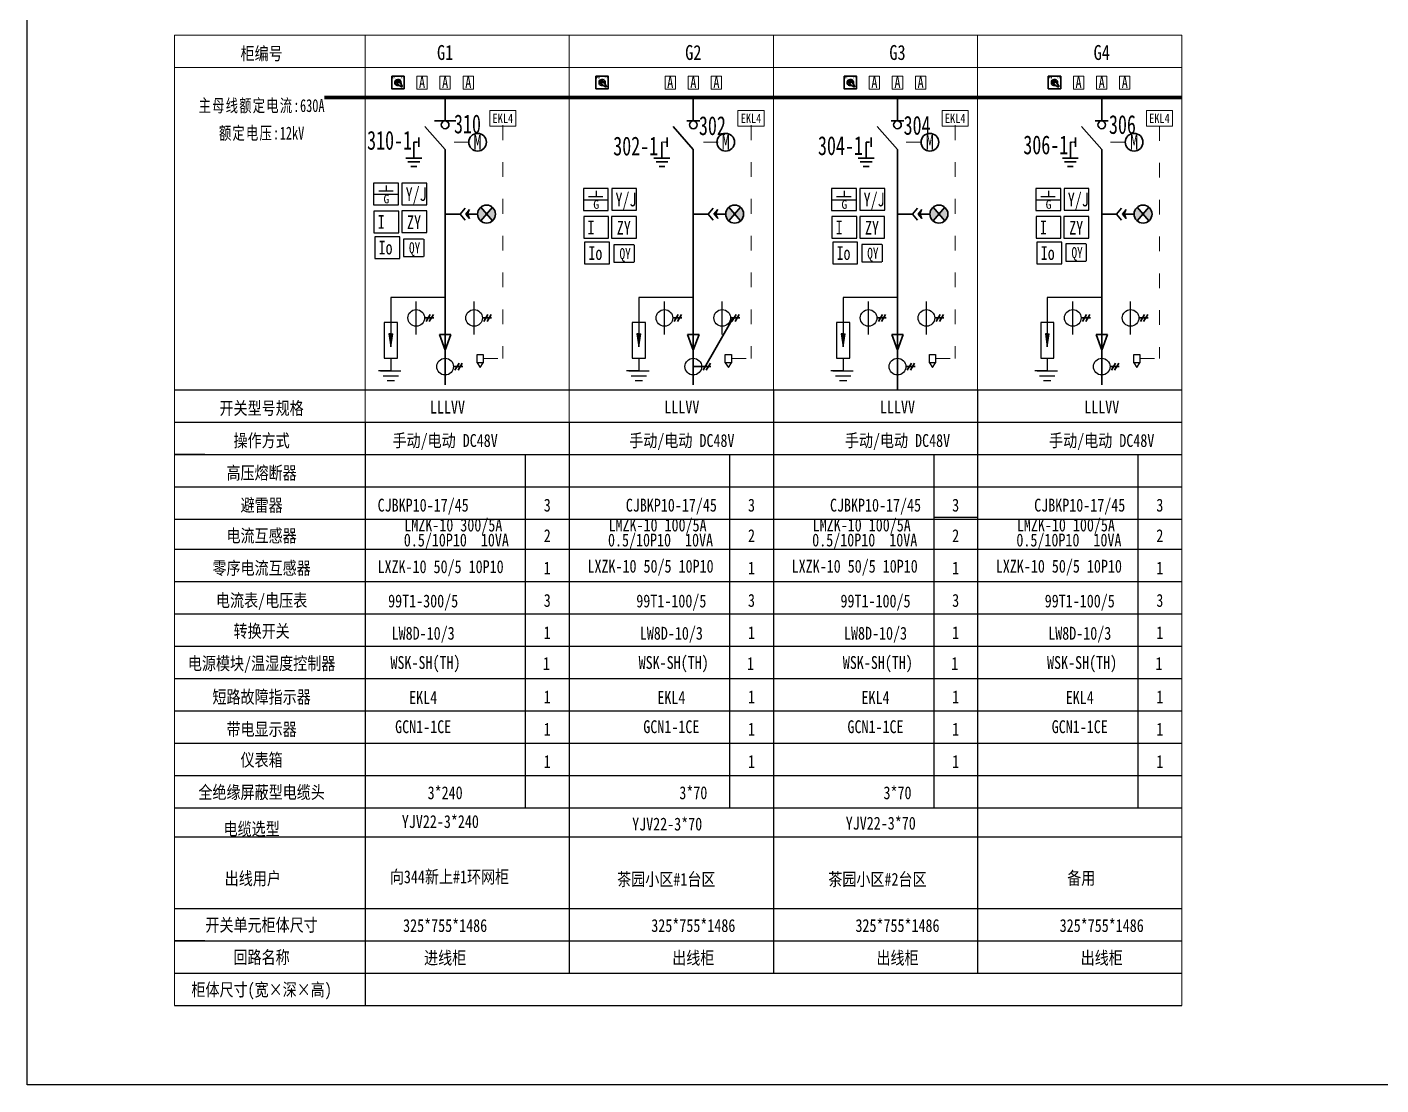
# Model space of a CAD drawing. Extents: x 613 to 1935, y 525 to 1195.
# Drawn here: x 612.6 to 868.9, y 524.7 to 724.9 of the extents above; entities that cross this region are included whole.
import ezdxf
from ezdxf.enums import TextEntityAlignment as Align

# ---------------------------------------------------------------- set-up
doc = ezdxf.new("R2010")
doc.units = 0
doc.header["$LTSCALE"] = 0.774411
doc.linetypes.add('ACAD_ISO03W100', pattern=[30, 12, -18])
doc.linetypes.add('HIDDEN', pattern=[0.375, 0.25, -0.125])
doc.layers.get('0').update_dxf_attribs({"linetype": 'CONTINUOUS'})
doc.layers.add('1', color=7, linetype='CONTINUOUS')
doc.layers.add('TEXT', color=3, linetype='CONTINUOUS')
for name, color, linetype, lineweight in [('粗实线', 7, 'CONTINUOUS', 30), ('细实线', 5, 'CONTINUOUS', 15), ('细室线', 4, 'CONTINUOUS', 9), ('虚线', 3, 'ACAD_ISO03W100', 15)]:
    doc.layers.add(name, color=color, linetype=linetype, lineweight=lineweight)
doc.styles.add('DXFS', font='', dxfattribs={"width": 0.7})
doc.styles.add('HZ', font='')
doc.styles.add('宋体', font='')
doc.styles.get('DXFS').set_extended_font_data('FangSong_GB2312')
doc.styles.get('HZ').set_extended_font_data('SimSun')
doc.styles.get('宋体').set_extended_font_data('SimSun')

# ---------------------------------------------------------------- blocks, each defined once
blk = doc.blocks.new('转换开关')
at = {"layer": '粗实线', "color": 0, "lineweight": 35}
for p, q in [((811715.2, -21652.7), (811740.9, -21669.7)), ((811728.1, -21639.8), (811744.9, -21665.3))]:
    blk.add_line(p, q, dxfattribs=at)
at = {"layer": '粗实线'}
blk.add_lwpolyline([(811687.3, -21611.9), (811756, -21611.9), (811756, -21680.6), (811687.3, -21680.6)], close=True, dxfattribs=at)
at = {"layer": '粗实线', "color": 0, "lineweight": 35}
blk.add_circle((811721.7, -21646.3), 2.53, dxfattribs=at)
for centre, radius, start, end in [((811721.7, -21646.3), 17.3, 334.48905, 295.40185), ((811721.7, -21646.3), 9.12, 21.78783, 248.01793), ((811743, -21667.6), 2.99, 223.98789, 49.96525)]:
    blk.add_arc(centre, radius, start, end, dxfattribs=at)
at = {"layer": '粗实线', "style": '宋体', "width": 0.8}
for s, p in [('就地', (811699, -21624.7)), ('远方', (811744.3, -21624.7))]:
    blk.add_text(s, height=8.26, dxfattribs=at).set_placement(p, align=Align.CENTER)
blk = doc.blocks.new('接地刀')
at = {"layer": '粗实线', "color": 0}
for p, q in [((15520.7, 53827.3), (15520.7, 53739.4)), ((15476.6, 53739.4), (15564.8, 53739.4)), ((15487.9, 53718.6), (15553.5, 53718.6)), ((15504.4, 53693.8), (15537.2, 53693.8))]:
    blk.add_line(p, q, dxfattribs=at)
at = {"layer": '粗实线', "color": 0, "linetype": 'HIDDEN'}
blk.add_line((15520.7, 53827.3), (15549.2, 53827.3), dxfattribs=at)
at = {"layer": '粗实线'}
blk.add_line((15549.2, 53852.9), (15549.2, 53801.7), dxfattribs=at)
blk = doc.blocks.new('带电显示器')
at = {"layer": '粗实线', "lineweight": -3}
blk.add_hatch(color=256, dxfattribs=at).paths.add_polyline_path([(15819.9, 53429.7), (15829.4, 53454.5), (15808.6, 53429.7), (15829.4, 53404.8)])
at = {"layer": '粗实线'}
h = blk.add_hatch(color=256, dxfattribs=at)
h.paths.add_polyline_path([(15955.4, 53467.6, -0.220516), (15972.9, 53429.7, -0.220516), (15955.4, 53391.7), (15923.2, 53429.7)])
h.paths.add_polyline_path([(15891.1, 53391.7, -0.220516), (15873.5, 53429.7, -0.220516), (15891.1, 53467.6), (15923.2, 53429.7)])
for p, q in [((15776.4, 53429.7), (15804.3, 53462.9)), ((15808.6, 53429.7), (15829.4, 53454.5)), ((15955.4, 53391.7), (15891.1, 53467.6)), ((15955.4, 53467.6), (15891.1, 53391.7)), ((15694.2, 53429.7), (15776.4, 53429.7)), ((15776.4, 53429.7), (15804.3, 53396.4)), ((15808.6, 53429.7), (15829.4, 53404.8)), ((15808.6, 53429.7), (15876.2, 53429.7))]:
    blk.add_line(p, q, dxfattribs=at)
at = {"layer": '粗实线', "lineweight": -3}
for p, q in [((15819.9, 53429.7), (15829.4, 53454.5)), ((15808.6, 53429.7), (15816.2, 53429.7)), ((15819.9, 53429.7), (15829.4, 53404.8))]:
    blk.add_line(p, q, dxfattribs=at)
at = {"layer": '粗实线'}
blk.add_circle((15923.2, 53429.7), 49.7, dxfattribs=at)

msp = doc.modelspace()

# ---------------------------------------------------------------- hatches: boundary and pattern name
at = {"layer": 'TEXT'}
for points in [[(681.46, 664.4), (681.09, 666.84), (681.46, 666.84), (681.83, 666.84)], [(728.43, 664.4), (728.06, 666.84), (728.43, 666.84), (728.8, 666.84)], [(767.09, 664.4), (766.72, 666.84), (767.09, 666.84), (767.46, 666.84)], [(805.74, 664.4), (805.37, 666.84), (805.74, 666.84), (806.11, 666.84)]]:
    msp.add_hatch(color=0, dxfattribs=at).paths.add_polyline_path(points)

# ---------------------------------------------------------------- linework, layer by layer
at = {"color": 0}
for p, q in [((682.93, 695.35), (678.22, 695.35)), ((678.22, 695.35), (678.22, 691.24)), ((680.59, 694.92), (680.59, 693.89)), ((682.93, 691.24), (682.93, 695.35)), ((683.57, 695.36), (683.57, 691.25)), ((688.28, 695.36), (683.57, 695.36)), ((688.28, 691.25), (688.28, 695.36)), ((682.93, 693.18), (678.22, 693.18)), ((679.17, 693.89), (681.89, 693.89)), ((722.64, 694.31), (717.93, 694.31)), ((717.93, 694.31), (717.93, 690.2)), ((722.64, 692.14), (717.93, 692.14)), ((718.88, 692.85), (721.61, 692.85)), ((720.31, 693.88), (720.31, 692.85)), ((722.64, 690.2), (722.64, 694.31)), ((723.28, 694.32), (723.28, 690.21)), ((727.99, 694.32), (723.28, 694.32)), ((727.99, 690.21), (727.99, 694.32)), ((769.62, 694.31), (764.91, 694.31)), ((764.91, 694.31), (764.91, 690.2)), ((769.62, 692.14), (764.91, 692.14)), ((765.86, 692.85), (768.58, 692.85)), ((767.28, 693.88), (767.28, 692.85)), ((769.62, 690.2), (769.62, 694.31)), ((770.26, 694.32), (770.26, 690.21)), ((774.97, 694.32), (770.26, 694.32)), ((774.97, 690.21), (774.97, 694.32)), ((808.27, 694.31), (803.56, 694.31)), ((803.56, 694.31), (803.56, 690.2)), ((808.27, 692.14), (803.56, 692.14)), ((804.51, 692.85), (807.23, 692.85)), ((805.94, 693.88), (805.94, 692.85)), ((808.27, 690.2), (808.27, 694.31)), ((808.91, 694.32), (808.91, 690.21)), ((813.62, 694.32), (808.91, 694.32)), ((813.62, 690.21), (813.62, 694.32)), ((678.22, 691.24), (682.93, 691.24)), ((678.27, 690.07), (678.27, 685.97)), ((682.98, 690.07), (678.27, 690.07)), ((682.98, 685.97), (682.98, 690.07)), ((683.55, 690.1), (683.55, 686)), ((688.26, 690.1), (683.55, 690.1)), ((683.57, 691.25), (688.28, 691.25)), ((688.26, 686), (688.26, 690.1)), ((717.93, 690.2), (722.64, 690.2)), ((723.28, 690.21), (727.99, 690.21)), ((764.91, 690.2), (769.62, 690.2)), ((770.26, 690.21), (774.97, 690.21)), ((803.56, 690.2), (808.27, 690.2)), ((808.91, 690.21), (813.62, 690.21)), ((717.99, 689.03), (717.99, 684.93)), ((722.7, 689.03), (717.99, 689.03)), ((722.7, 684.93), (722.7, 689.03)), ((723.27, 689.06), (723.27, 684.96)), ((727.98, 689.06), (723.27, 689.06)), ((727.98, 684.96), (727.98, 689.06)), ((764.96, 689.03), (764.96, 684.93)), ((769.67, 689.03), (764.96, 689.03)), ((769.67, 684.93), (769.67, 689.03)), ((770.24, 689.06), (770.24, 684.96)), ((774.95, 689.06), (770.24, 689.06)), ((774.95, 684.96), (774.95, 689.06)), ((803.62, 689.03), (803.62, 684.93)), ((808.33, 689.03), (803.62, 689.03)), ((808.33, 684.93), (808.33, 689.03)), ((808.89, 689.06), (808.89, 684.96)), ((813.6, 689.06), (808.89, 689.06)), ((813.6, 684.96), (813.6, 689.06)), ((678.27, 685.97), (682.98, 685.97)), ((678.44, 685.22), (678.44, 681.12)), ((683.15, 685.22), (678.44, 685.22)), ((683.15, 681.12), (683.15, 685.22)), ((683.55, 686), (688.26, 686)), ((687.64, 684.78), (683.87, 684.78)), ((687.64, 684.78), (683.87, 684.78)), ((683.87, 684.78), (683.87, 681.49)), ((687.7, 684.78), (687.7, 681.49)), ((687.7, 684.78), (687.7, 681.49)), ((717.99, 684.93), (722.7, 684.93)), ((723.27, 684.96), (727.98, 684.96)), ((764.96, 684.93), (769.67, 684.93)), ((770.24, 684.96), (774.95, 684.96)), ((803.62, 684.93), (808.33, 684.93)), ((808.89, 684.96), (813.6, 684.96)), ((718.15, 684.18), (718.15, 680.08)), ((722.86, 684.18), (718.15, 684.18)), ((722.86, 680.08), (722.86, 684.18)), ((727.49, 683.67), (723.71, 683.67)), ((727.49, 683.67), (723.71, 683.67)), ((723.71, 683.67), (723.71, 680.37)), ((727.54, 683.67), (727.54, 680.37)), ((727.54, 683.67), (727.54, 680.37)), ((765.13, 684.18), (765.13, 680.08)), ((769.84, 684.18), (765.13, 684.18)), ((769.84, 680.08), (769.84, 684.18)), ((774.4, 683.73), (770.62, 683.73)), ((774.4, 683.73), (770.62, 683.73)), ((770.62, 683.73), (770.62, 680.44)), ((774.45, 683.73), (774.45, 680.44)), ((774.45, 683.73), (774.45, 680.44)), ((803.78, 684.18), (803.78, 680.08)), ((808.49, 684.18), (803.78, 684.18)), ((808.49, 680.08), (808.49, 684.18)), ((813.05, 683.87), (809.27, 683.87)), ((813.05, 683.87), (809.27, 683.87)), ((809.27, 683.87), (809.27, 680.57)), ((813.1, 683.87), (813.1, 680.57)), ((813.1, 683.87), (813.1, 680.57)), ((678.44, 681.12), (683.15, 681.12)), ((683.87, 681.49), (687.64, 681.49)), ((683.87, 681.49), (687.64, 681.49)), ((718.15, 680.08), (722.86, 680.08)), ((723.71, 680.37), (727.49, 680.37)), ((723.71, 680.37), (727.49, 680.37)), ((765.13, 680.08), (769.84, 680.08)), ((770.62, 680.44), (774.4, 680.44)), ((770.62, 680.44), (774.4, 680.44)), ((803.78, 680.08), (808.49, 680.08)), ((809.27, 680.57), (813.05, 680.57)), ((809.27, 680.57), (813.05, 680.57)), ((680.01, 658.87), (682.91, 658.87)), ((726.98, 658.87), (729.88, 658.87)), ((765.63, 658.87), (768.54, 658.87)), ((804.29, 658.87), (807.19, 658.87)), ((640.55, 656.22), (676.59, 656.22)), ((640.55, 656.22), (646.25, 656.22)), ((640.55, 656.22), (715.24, 656.22)), ((646.25, 656.22), (676.59, 656.22)), ((676.59, 656.22), (831.2, 656.22)), ((680.77, 658), (682.15, 658)), ((727.74, 658), (729.12, 658)), ((753.9, 656.22), (753.9, 545.85)), ((762.22, 656.22), (831.2, 656.22)), ((766.39, 658), (767.78, 658)), ((792.55, 656.22), (831.2, 656.22)), ((792.55, 656.22), (792.55, 545.85)), ((805.05, 658), (806.43, 658)), ((640.55, 650.11), (676.59, 650.11)), ((640.55, 650.11), (715.24, 650.11)), ((676.59, 650.11), (676.59, 539.73)), ((715.24, 650.11), (831.2, 650.11)), ((715.24, 650.11), (715.24, 545.85)), ((762.22, 650.11), (831.2, 650.11)), ((792.55, 650.11), (831.2, 650.11)), ((646.25, 643.99), (640.55, 643.99)), ((640.55, 643.99), (715.24, 643.99)), ((640.55, 643.99), (676.59, 643.99)), ((646.25, 643.99), (676.59, 643.99)), ((706.92, 643.99), (706.92, 577.1)), ((715.24, 643.99), (792.55, 643.99)), ((745.58, 643.99), (745.58, 577.1)), ((753.9, 643.99), (831.2, 643.99)), ((784.23, 643.99), (784.23, 577.1)), ((784.23, 643.99), (831.2, 643.99)), ((822.88, 643.99), (822.88, 577.1)), ((640.55, 637.87), (676.59, 637.87)), ((640.55, 637.87), (706.92, 637.87)), ((706.92, 637.87), (715.24, 637.87)), ((715.24, 637.87), (753.9, 637.87)), ((745.58, 637.87), (753.9, 637.87)), ((753.9, 637.87), (792.55, 637.87)), ((784.23, 637.87), (792.55, 637.87)), ((784.23, 637.87), (822.88, 637.87)), ((822.88, 637.87), (831.2, 637.87)), ((640.55, 631.75), (676.59, 631.75)), ((640.55, 631.75), (706.92, 631.75)), ((706.92, 631.75), (715.24, 631.75)), ((715.24, 631.75), (753.9, 631.75)), ((745.58, 631.75), (753.9, 631.75)), ((753.9, 631.75), (792.55, 631.75)), ((784.23, 632.16), (792.55, 632.16)), ((784.23, 631.75), (792.55, 631.75)), ((784.23, 631.75), (822.88, 631.75)), ((822.88, 631.75), (831.2, 631.75)), ((640.55, 626.05), (676.59, 626.05)), ((640.55, 626.05), (706.92, 626.05)), ((706.92, 626.05), (715.24, 626.05)), ((715.24, 626.05), (753.9, 626.05)), ((745.58, 626.05), (753.9, 626.05)), ((753.9, 626.05), (792.55, 626.05)), ((784.23, 626.05), (792.55, 626.05)), ((784.23, 626.05), (822.88, 626.05)), ((822.88, 626.05), (831.2, 626.05)), ((640.55, 619.93), (676.59, 619.93)), ((640.55, 619.93), (676.59, 619.93)), ((640.55, 619.93), (706.92, 619.93)), ((640.55, 619.93), (706.92, 619.93)), ((706.92, 619.93), (715.24, 619.93)), ((706.92, 619.93), (715.24, 619.93)), ((715.24, 619.93), (753.9, 619.93)), ((715.24, 619.93), (753.9, 619.93)), ((745.58, 619.93), (753.9, 619.93)), ((745.58, 619.93), (753.9, 619.93)), ((753.9, 619.93), (792.55, 619.93)), ((753.9, 619.93), (792.55, 619.93)), ((784.23, 619.93), (792.55, 619.93)), ((784.23, 619.93), (792.55, 619.93)), ((784.23, 619.93), (822.88, 619.93)), ((784.23, 619.93), (822.88, 619.93)), ((822.88, 619.93), (831.2, 619.93)), ((822.88, 619.93), (831.2, 619.93)), ((640.55, 613.81), (706.92, 613.81)), ((640.55, 613.81), (676.59, 613.81)), ((706.92, 613.81), (715.24, 613.81)), ((715.24, 613.81), (753.9, 613.81)), ((745.58, 613.81), (753.9, 613.81)), ((753.9, 613.81), (792.55, 613.81)), ((784.23, 613.81), (792.55, 613.81)), ((784.23, 613.81), (822.88, 613.81)), ((822.88, 613.81), (831.2, 613.81)), ((640.55, 607.69), (706.92, 607.69)), ((640.55, 607.69), (676.59, 607.69)), ((706.92, 607.69), (715.24, 607.69)), ((715.24, 607.69), (753.9, 607.69)), ((745.58, 607.69), (753.9, 607.69)), ((753.9, 607.69), (792.55, 607.69)), ((784.23, 607.69), (792.55, 607.69)), ((784.23, 607.69), (822.88, 607.69)), ((822.88, 607.69), (831.2, 607.69)), ((640.55, 601.57), (706.92, 601.57)), ((640.55, 601.57), (706.92, 601.57)), ((640.55, 601.57), (676.59, 601.57)), ((640.55, 601.57), (676.59, 601.57)), ((706.92, 601.57), (715.24, 601.57)), ((706.92, 601.57), (831.2, 601.57)), ((706.92, 601.57), (831.2, 601.57)), ((706.92, 601.57), (715.24, 601.57)), ((745.58, 601.57), (753.9, 601.57)), ((745.58, 601.57), (753.9, 601.57)), ((753.9, 601.57), (792.55, 601.57)), ((753.9, 601.57), (792.55, 601.57)), ((784.23, 601.57), (792.55, 601.57)), ((784.23, 601.57), (792.55, 601.57)), ((784.23, 601.57), (822.88, 601.57)), ((784.23, 601.57), (822.88, 601.57)), ((822.88, 601.57), (831.2, 601.57)), ((822.88, 601.57), (831.2, 601.57)), ((640.55, 595.45), (706.92, 595.45)), ((640.55, 595.45), (676.59, 595.45)), ((706.92, 595.45), (831.2, 595.45)), ((706.92, 595.45), (715.24, 595.45)), ((745.58, 595.45), (753.9, 595.45)), ((753.9, 595.45), (792.55, 595.45)), ((753.9, 595.45), (822.88, 595.45)), ((784.23, 595.45), (792.55, 595.45)), ((822.88, 595.45), (831.2, 595.45)), ((640.55, 589.34), (706.92, 589.34)), ((640.55, 589.34), (676.59, 589.34)), ((706.92, 589.34), (715.24, 589.34)), ((706.92, 589.34), (831.2, 589.34)), ((745.58, 589.34), (753.9, 589.34)), ((753.9, 589.34), (792.55, 589.34)), ((784.23, 589.34), (792.55, 589.34)), ((784.23, 589.34), (822.88, 589.34)), ((822.88, 589.34), (831.2, 589.34)), ((640.55, 583.22), (676.59, 583.22)), ((640.55, 583.22), (706.92, 583.22)), ((706.92, 583.22), (715.24, 583.22)), ((706.92, 583.22), (831.2, 583.22)), ((745.58, 583.22), (753.9, 583.22)), ((753.9, 583.22), (792.55, 583.22)), ((784.23, 583.22), (792.55, 583.22)), ((784.23, 583.22), (822.88, 583.22)), ((822.88, 583.22), (831.2, 583.22)), ((640.55, 551.97), (831.2, 551.97)), ((646.25, 551.97), (640.55, 551.97)), ((640.55, 551.97), (831.2, 551.97)), ((640.55, 551.97), (715.24, 551.97)), ((646.25, 551.97), (676.59, 551.97)), ((753.9, 551.97), (831.2, 551.97)), ((753.9, 551.97), (831.2, 551.97)), ((640.55, 545.85), (676.59, 545.85)), ((640.55, 545.85), (831.2, 545.85)), ((640.55, 545.85), (715.24, 545.85)), ((753.9, 545.85), (831.2, 545.85)), ((753.9, 545.85), (792.55, 545.85)), ((640.55, 539.73), (706.92, 539.73)), ((640.55, 539.73), (831.2, 539.73)), ((753.9, 539.73), (831.2, 539.73)), ((792.55, 539.73), (831.2, 539.73))]:
    msp.add_line(p, q, dxfattribs=at)
at = {"color": 0, "linetype": 'HIDDEN', "ltscale": 0.2}
for p, q in [((691.75, 666.71), (691.75, 673.69)), ((738.73, 666.71), (738.73, 673.69)), ((777.38, 666.71), (777.38, 673.69)), ((816.04, 666.71), (816.04, 673.69))]:
    msp.add_line(p, q, dxfattribs=at)
at = {"color": 0, "linetype": 'Continuous'}
for p, q in [((681.46, 659.84), (679.12, 659.84)), ((679.52, 659.84), (683.39, 659.84)), ((728.43, 659.84), (726.09, 659.84)), ((726.5, 659.84), (730.37, 659.84)), ((767.09, 659.84), (764.74, 659.84)), ((765.15, 659.84), (769.02, 659.84)), ((805.74, 659.84), (803.4, 659.84)), ((803.8, 659.84), (807.68, 659.84))]:
    msp.add_line(p, q, dxfattribs=at)
msp.add_lwpolyline([(612.61, 1195.28), (1376.77, 1195.28), (1376.77, 524.67), (612.61, 524.67)], close=True, dxfattribs=at)
at = {"color": 0}
for points in [[(640.55, 577.1), (831.2, 577.1)], [(640.55, 571.64), (831.2, 571.64)], [(640.55, 558.09), (831.2, 558.09)]]:
    msp.add_lwpolyline(points, dxfattribs=at)
at = {"layer": '1', "color": 0, "ltscale": 1000}
for p, q in [((697.81, 662.93), (698.96, 662.93)), ((697.81, 661.37), (697.81, 662.93)), ((698.96, 661.37), (697.81, 661.37)), ((697.81, 661.37), (698.38, 660.45)), ((698.38, 660.45), (698.96, 661.37)), ((698.96, 662.93), (698.96, 661.37)), ((744.78, 662.93), (745.93, 662.93)), ((744.78, 661.37), (744.78, 662.93)), ((745.93, 661.37), (744.78, 661.37)), ((744.78, 661.37), (745.36, 660.45)), ((745.36, 660.45), (745.93, 661.37)), ((745.93, 662.93), (745.93, 661.37)), ((783.44, 662.93), (784.58, 662.93)), ((783.44, 661.37), (783.44, 662.93)), ((784.58, 661.37), (783.44, 661.37)), ((783.44, 661.37), (784.01, 660.45)), ((784.01, 660.45), (784.58, 661.37)), ((784.58, 662.93), (784.58, 661.37)), ((822.09, 662.93), (823.24, 662.93)), ((822.09, 661.37), (822.09, 662.93)), ((823.24, 661.37), (822.09, 661.37)), ((822.09, 661.37), (822.66, 660.45)), ((822.66, 660.45), (823.24, 661.37)), ((823.24, 662.93), (823.24, 661.37))]:
    msp.add_line(p, q, dxfattribs=at)
at = {"layer": 'TEXT', "color": 0}
for p, q in [((681.46, 673.69), (681.46, 665.62)), ((691.75, 673.69), (681.46, 673.69)), ((728.43, 673.69), (728.43, 665.62)), ((738.73, 673.69), (728.43, 673.69)), ((767.09, 673.69), (767.09, 664.4)), ((777.38, 673.69), (767.09, 673.69)), ((805.74, 673.69), (805.74, 664.4)), ((816.04, 673.69), (805.74, 673.69)), ((682.71, 668.95), (680.21, 668.95)), ((680.21, 668.95), (680.21, 662.22)), ((682.71, 662.22), (682.71, 668.95)), ((729.68, 668.95), (727.18, 668.95)), ((727.18, 668.95), (727.18, 662.22)), ((729.68, 662.22), (729.68, 668.95)), ((768.33, 668.95), (765.84, 668.95)), ((765.84, 668.95), (765.84, 662.22)), ((768.33, 662.22), (768.33, 668.95)), ((806.99, 668.95), (804.49, 668.95)), ((804.49, 668.95), (804.49, 662.22)), ((806.99, 662.22), (806.99, 668.95)), ((681.46, 666.84), (681.09, 666.84)), ((681.09, 666.84), (681.46, 664.4)), ((681.46, 666.84), (681.83, 666.84)), ((681.46, 664.4), (681.83, 666.84)), ((728.43, 666.84), (728.06, 666.84)), ((728.06, 666.84), (728.43, 664.4)), ((728.43, 666.84), (728.8, 666.84)), ((728.43, 664.4), (728.8, 666.84)), ((767.09, 666.84), (766.72, 666.84)), ((766.72, 666.84), (767.09, 664.4)), ((767.09, 666.84), (767.46, 666.84)), ((767.09, 664.4), (767.46, 666.84)), ((805.74, 666.84), (805.37, 666.84)), ((805.37, 666.84), (805.74, 664.4)), ((805.74, 666.84), (806.11, 666.84)), ((805.74, 664.4), (806.11, 666.84)), ((680.21, 662.22), (682.71, 662.22)), ((681.46, 662.22), (681.46, 659.84)), ((727.18, 662.22), (729.68, 662.22)), ((728.43, 662.22), (728.43, 659.84)), ((765.84, 662.22), (768.33, 662.22)), ((767.09, 662.22), (767.09, 659.84)), ((804.49, 662.22), (806.99, 662.22)), ((805.74, 662.22), (805.74, 659.84))]:
    msp.add_line(p, q, dxfattribs=at)
at = {"layer": '粗实线', "color": 0}
for p, q in [((691.75, 707.12), (691.75, 711.55)), ((738.73, 707.12), (738.73, 711.55)), ((738.73, 707.12), (738.73, 711.55)), ((777.38, 707.12), (777.38, 711.55)), ((777.38, 707.12), (777.38, 711.55)), ((816.04, 707.12), (816.04, 711.55)), ((816.04, 707.12), (816.04, 711.55)), ((691.75, 701.69), (687.92, 706.08)), ((689.71, 707.12), (693.8, 707.12)), ((738.73, 701.69), (734.89, 706.08)), ((737.52, 707.12), (739.94, 707.12)), ((777.38, 701.69), (773.55, 706.08)), ((776.17, 707.12), (778.59, 707.12)), ((816.04, 701.69), (812.2, 706.08)), ((814.83, 707.12), (817.25, 707.12)), ((691.75, 657.15), (691.75, 701.69)), ((738.73, 657.15), (738.73, 701.69)), ((777.38, 656.22), (777.38, 701.69)), ((816.04, 657.15), (816.04, 701.69)), ((690.68, 666.71), (692.83, 666.71)), ((691.75, 663.75), (690.68, 666.71)), ((691.75, 663.75), (692.83, 666.71)), ((738.73, 663.75), (737.65, 666.71)), ((737.65, 666.71), (739.81, 666.71)), ((738.73, 663.75), (739.81, 666.71)), ((777.38, 663.75), (776.31, 666.71)), ((776.31, 666.71), (778.46, 666.71)), ((777.38, 663.75), (778.46, 666.71)), ((816.04, 663.75), (814.96, 666.71)), ((814.96, 666.71), (817.11, 666.71)), ((816.04, 663.75), (817.11, 666.71))]:
    msp.add_line(p, q, dxfattribs=at)
at = {"layer": '粗实线', "color": 0, "lineweight": -3}
for p, q in [((686.28, 666.71), (686.28, 672.96)), ((697.23, 666.71), (697.23, 672.96)), ((733.26, 666.71), (733.26, 672.96)), ((744.2, 666.71), (744.2, 672.96)), ((771.91, 666.71), (771.91, 672.96)), ((782.85, 666.71), (782.85, 672.96)), ((810.57, 666.71), (810.57, 672.96)), ((821.51, 666.71), (821.51, 672.96)), ((691.75, 657.5), (691.75, 663.75)), ((738.73, 657.5), (738.73, 663.75)), ((777.38, 657.5), (777.38, 663.75)), ((816.04, 657.5), (816.04, 663.75))]:
    msp.add_line(p, q, dxfattribs=at)
at = {"layer": '粗实线', "color": 0, "linetype": 'ByBlock', "ltscale": 0.2}
for p, q in [((687.86, 669.84), (689.6, 669.84)), ((688.91, 670.51), (688.13, 669.16)), ((689.52, 670.51), (688.74, 669.16)), ((698.8, 669.84), (700.55, 669.84)), ((699.85, 670.51), (699.07, 669.16)), ((700.46, 670.51), (699.68, 669.16)), ((734.84, 669.84), (736.58, 669.84)), ((735.88, 670.51), (735.1, 669.16)), ((736.49, 670.51), (735.71, 669.16)), ((746.29, 669.84), (740.57, 659.95)), ((745.78, 669.84), (747.52, 669.84)), ((746.83, 670.51), (746.04, 669.16)), ((747.43, 670.51), (746.65, 669.16)), ((773.49, 669.84), (775.23, 669.84)), ((774.54, 670.51), (773.76, 669.16)), ((775.14, 670.51), (774.36, 669.16)), ((784.43, 669.84), (786.17, 669.84)), ((785.48, 670.51), (784.7, 669.16)), ((786.09, 670.51), (785.31, 669.16)), ((812.14, 669.84), (813.89, 669.84)), ((813.19, 670.51), (812.41, 669.16)), ((813.8, 670.51), (813.02, 669.16)), ((823.09, 669.84), (824.83, 669.84)), ((824.13, 670.51), (823.35, 669.16)), ((824.74, 670.51), (823.96, 669.16)), ((694.38, 661.3), (693.6, 659.95)), ((694.99, 661.3), (694.21, 659.95)), ((741.96, 661.3), (741.18, 659.95)), ((780.01, 661.3), (779.23, 659.95)), ((780.62, 661.3), (779.83, 659.95)), ((818.66, 661.3), (817.88, 659.95)), ((819.27, 661.3), (818.49, 659.95)), ((693.33, 660.62), (695.07, 660.62)), ((738.73, 660.62), (742.05, 660.62)), ((778.96, 660.62), (780.7, 660.62)), ((817.62, 660.62), (819.36, 660.62))]:
    msp.add_line(p, q, dxfattribs=at)
at = {"layer": '粗实线', "color": 0, "const_width": 0.678}
for points in [[(668.87, 711.55), (715.24, 711.55)], [(715.24, 711.55), (777.38, 711.55)], [(753.9, 711.55), (831.2, 711.55)]]:
    msp.add_lwpolyline(points, dxfattribs=at)
at = {"layer": '粗实线', "color": 0}
msp.add_lwpolyline([(792.55, 711.55, 0.678, 0.678, 0), (831.2, 711.55, 0, 0, 0)], format="xyseb", dxfattribs=at)
for centre, radius in [((691.75, 706.39), 0.727), ((738.73, 706.39), 0.727), ((777.38, 706.39), 0.727), ((816.04, 706.39), 0.727), ((697.89, 703.1), 1.67), ((744.86, 703.1), 1.67), ((783.51, 703.1), 1.67), ((822.17, 703.1), 1.67)]:
    msp.add_circle(centre, radius, dxfattribs=at)
at = {"layer": '粗实线', "color": 0, "lineweight": -3}
for centre in [(686.28, 669.84), (697.23, 669.84), (733.26, 669.84), (744.2, 669.84), (771.91, 669.84), (782.85, 669.84), (810.57, 669.84), (821.51, 669.84), (691.75, 660.62), (738.73, 660.62), (777.38, 660.62), (816.04, 660.62)]:
    msp.add_circle(centre, 1.58, dxfattribs=at)
at = {"layer": '细实线', "color": 0}
for p, q in [((640.55, 723.36), (676.59, 723.36)), ((640.55, 723.36), (646.25, 723.36)), ((640.55, 723.36), (640.55, 539.73)), ((646.25, 723.36), (676.59, 723.36)), ((676.59, 723.36), (715.24, 723.36)), ((676.59, 723.36), (676.59, 545.85)), ((676.59, 723.36), (676.59, 656.22)), ((715.24, 723.36), (831.2, 723.36)), ((715.24, 723.36), (715.24, 637.87)), ((753.9, 723.36), (753.9, 545.85)), ((753.9, 723.36), (753.9, 656.22)), ((762.22, 723.36), (831.2, 723.36)), ((762.22, 723.36), (831.2, 723.36)), ((792.55, 723.36), (831.2, 723.36)), ((792.55, 723.36), (792.55, 650.11)), ((792.55, 723.36), (792.55, 545.85)), ((792.55, 723.36), (831.2, 723.36)), ((792.55, 723.36), (792.55, 650.11)), ((831.2, 723.36), (831.2, 564.45)), ((831.2, 723.36), (831.2, 564.45)), ((831.2, 723.36), (831.2, 539.73)), ((640.55, 717.24), (676.59, 717.24)), ((640.55, 717.24), (646.25, 717.24)), ((640.55, 717.24), (715.24, 717.24)), ((646.25, 717.24), (676.59, 717.24)), ((715.24, 717.24), (831.2, 717.24)), ((753.9, 717.24), (831.2, 717.24)), ((792.55, 717.24), (831.2, 717.24))]:
    msp.add_line(p, q, dxfattribs=at)
for points in [[(686.4, 715.63), (688.36, 715.63), (688.36, 713.16), (686.4, 713.16)], [(690.77, 715.63), (692.73, 715.63), (692.73, 713.16), (690.77, 713.16)], [(695.15, 715.63), (697.11, 715.63), (697.11, 713.16), (695.15, 713.16)], [(733.38, 715.63), (735.34, 715.63), (735.34, 713.16), (733.38, 713.16)], [(737.75, 715.63), (739.71, 715.63), (739.71, 713.16), (737.75, 713.16)], [(742.12, 715.63), (744.08, 715.63), (744.08, 713.16), (742.12, 713.16)], [(772.03, 715.63), (773.99, 715.63), (773.99, 713.16), (772.03, 713.16)], [(776.4, 715.63), (778.36, 715.63), (778.36, 713.16), (776.4, 713.16)], [(780.78, 715.63), (782.74, 715.63), (782.74, 713.16), (780.78, 713.16)], [(810.68, 715.63), (812.64, 715.63), (812.64, 713.16), (810.68, 713.16)], [(815.06, 715.63), (817.02, 715.63), (817.02, 713.16), (815.06, 713.16)], [(819.43, 715.63), (821.39, 715.63), (821.39, 713.16), (819.43, 713.16)]]:
    msp.add_lwpolyline(points, close=True, dxfattribs=at)
at = {"layer": '细室线', "color": 0}
for points in [[(700.21, 709.12), (705.16, 709.12), (705.16, 706.15), (700.21, 706.15)], [(747.18, 709.12), (752.14, 709.12), (752.14, 706.15), (747.18, 706.15)], [(785.83, 709.12), (790.79, 709.12), (790.79, 706.15), (785.83, 706.15)], [(824.49, 709.12), (829.45, 709.12), (829.45, 706.15), (824.49, 706.15)]]:
    msp.add_lwpolyline(points, close=True, dxfattribs=at)
at = {"layer": '虚线', "color": 0, "linetype": 'ACAD_ISO03W100', "ltscale": 0.3}
for p, q in [((702.68, 706.3), (702.68, 662.15)), ((749.66, 706.3), (749.66, 662.15)), ((788.31, 706.3), (788.31, 662.15)), ((826.97, 706.15), (826.97, 662.15)), ((696.22, 703.1), (690.52, 703.1)), ((743.44, 703.1), (737.5, 703.1)), ((781.84, 703.1), (776.15, 703.1)), ((820.5, 703.1), (814.8, 703.1)), ((698.96, 662.15), (702.68, 662.15)), ((745.93, 662.15), (749.66, 662.15)), ((784.58, 662.15), (788.31, 662.15)), ((823.24, 662.15), (826.97, 662.15))]:
    msp.add_line(p, q, dxfattribs=at)

# ---------------------------------------------------------------- block references
at = {"color": 0, "linetype": 'ByBlock', "xscale": 0.03419636210116749, "yscale": 0.03419636210116749, "zscale": 0.03419636210120443}
for p in [(-27075.11, 1454.62), (-27036.46, 1454.62), (-26989.48, 1454.62), (-26950.83, 1454.62)]:
    msp.add_blockref('转换开关', p, dxfattribs=at)
at = {"layer": '粗实线', "color": 0, "xscale": 0.03419636210116749, "yscale": 0.03419636210116749, "zscale": 0.03419636210120443}
for name, p in [('接地刀', (155.07, -1137.6)), ('接地刀', (202.04, -1137.6)), ('接地刀', (240.7, -1137.6)), ('接地刀', (279.35, -1137.6)), ('带电显示器', (155.07, -1137.6)), ('带电显示器', (202.04, -1137.6)), ('带电显示器', (240.7, -1137.6)), ('带电显示器', (279.35, -1137.6))]:
    msp.add_blockref(name, p, dxfattribs=at)

# ---------------------------------------------------------------- texts
at = {"color": 0, "style": 'HZ'}
for s, height, width, p in [('柜编号', 2.437, 0.8, (657.01, 718.67)), ('G1', 2.825, 0.8, (691.75, 718.67)), ('G2', 2.825, 0.8, (738.73, 718.67)), ('G3', 2.825, 0.8, (777.38, 718.67)), ('G4', 2.825, 0.8, (816.04, 718.67)), ('A', 2.16, 0.8, (687.38, 713.34)), ('A', 2.16, 0.8, (691.75, 713.34)), ('A', 2.16, 0.8, (696.13, 713.34)), ('A', 2.16, 0.8, (734.36, 713.34)), ('A', 2.16, 0.8, (738.73, 713.34)), ('A', 2.16, 0.8, (743.1, 713.34)), ('A', 2.16, 0.8, (773.01, 713.34)), ('A', 2.16, 0.8, (777.38, 713.34)), ('A', 2.16, 0.8, (781.76, 713.34)), ('A', 2.16, 0.8, (811.66, 713.34)), ('A', 2.16, 0.8, (816.04, 713.34)), ('A', 2.16, 0.8, (820.41, 713.34)), ('310', 3.572, 0.7, (695.98, 704.78)), ('302', 3.572, 0.7, (742.34, 704.45)), ('304', 3.572, 0.7, (781.09, 704.52)), ('306', 3.572, 0.7, (819.96, 704.67)), ('310-1', 3.572, 0.7, (681.23, 701.68)), ('302-1', 3.572, 0.7, (727.82, 700.6)), ('304-1', 3.572, 0.7, (766.58, 700.67)), ('306-1', 3.572, 0.7, (805.45, 700.82)), ('开关型号规格', 2.437, 0.8, (657.01, 651.54)), ('LLLVV', 2.437, 0.8, (692.19, 651.75)), ('LLLVV', 2.437, 0.8, (736.56, 651.76)), ('LLLVV', 2.437, 0.8, (777.38, 651.76)), ('LLLVV', 2.437, 0.8, (816.04, 651.76)), ('操作方式', 2.437, 0.8, (657.01, 645.42)), ('手动/电动 DC48V', 2.4367, 0.8, (691.75, 645.42)), ('手动/电动 DC48V', 2.4367, 0.8, (736.56, 645.42)), ('手动/电动 DC48V', 2.4367, 0.8, (777.38, 645.42)), ('手动/电动 DC48V', 2.4367, 0.8, (816.04, 645.42)), ('高压熔断器', 2.437, 0.8, (657.01, 639.3)), ('避雷器', 2.437, 0.8, (657.01, 633.19)), ('CJBKP10-17/45', 2.4367, 0.8, (687.59, 633.19)), ('3', 2.44, 0.8, (711.08, 633.19)), ('CJBKP10-17/45', 2.4367, 0.8, (734.57, 633.19)), ('3', 2.44, 0.8, (749.74, 633.19)), ('CJBKP10-17/45', 2.4367, 0.8, (773.22, 633.19)), ('3', 2.44, 0.8, (788.39, 633.19)), ('CJBKP10-17/45', 2.4367, 0.8, (811.88, 633.19)), ('3', 2.44, 0.8, (827.04, 633.19)), ('LMZK-10 300/5A', 2.4367, 0.8, (693.3, 629.43)), ('LMZK-10 100/5A', 2.4367, 0.8, (731.96, 629.43)), ('LMZK-10 100/5A', 2.4367, 0.8, (770.61, 629.43)), ('LMZK-10 100/5A', 2.4367, 0.8, (809.26, 629.43)), ('电流互感器', 2.437, 0.8, (657.01, 627.4)), (' 0.5/10P10  10VA', 2.4367, 0.8, (693.21, 626.59)), ('2', 2.44, 0.8, (711.08, 627.4)), (' 0.5/10P10  10VA', 2.4367, 0.8, (731.86, 626.59)), ('2', 2.44, 0.8, (749.74, 627.4)), (' 0.5/10P10  10VA', 2.4367, 0.8, (770.52, 626.59)), ('2', 2.44, 0.8, (788.39, 627.4)), (' 0.5/10P10  10VA', 2.4367, 0.8, (809.17, 626.59)), ('2', 2.44, 0.8, (827.04, 627.4)), ('零序电流互感器', 2.437, 0.8, (657.01, 621.28)), ('LXZK-10 50/5 10P10', 2.4367, 0.8, (690.89, 621.54)), ('1', 2.44, 0.8, (711.08, 621.28)), ('LXZK-10 50/5 10P10', 2.4367, 0.8, (730.63, 621.63)), ('1', 2.44, 0.8, (749.74, 621.28)), ('LXZK-10 50/5 10P10', 2.4367, 0.8, (769.28, 621.63)), ('1', 2.44, 0.8, (788.39, 621.28)), ('LXZK-10 50/5 10P10', 2.4367, 0.8, (807.93, 621.63)), ('1', 2.44, 0.8, (827.04, 621.28)), ('电流表/电压表', 2.437, 0.8, (657.01, 615.16)), ('99T1-300/5', 2.437, 0.8, (687.59, 615.05)), ('99T1-100/5', 2.437, 0.8, (734.57, 615.05)), ('99T1-100/5', 2.437, 0.8, (773.22, 615.05)), ('99T1-100/5', 2.437, 0.8, (811.88, 615.05)), ('3', 2.44, 0.8, (711.08, 615.16)), ('3', 2.44, 0.8, (749.74, 615.16)), ('3', 2.44, 0.8, (788.39, 615.16)), ('3', 2.44, 0.8, (827.04, 615.16)), ('转换开关', 2.437, 0.8, (657.01, 609.35)), ('LW8D-10/3', 2.437, 0.8, (687.59, 608.94)), ('1', 2.44, 0.8, (711.08, 609.04)), ('LW8D-10/3', 2.437, 0.8, (734.57, 608.94)), ('1', 2.44, 0.8, (749.74, 609.04)), ('LW8D-10/3', 2.437, 0.8, (773.22, 608.94)), ('1', 2.44, 0.8, (788.39, 609.04)), ('LW8D-10/3', 2.437, 0.8, (811.88, 608.94)), ('1', 2.44, 0.8, (827.04, 609.04)), ('电源模块/温湿度控制器', 2.4367, 0.8, (657.01, 603.24)), ('WSK-SH(TH)', 2.437, 0.8, (688.03, 603.4)), ('1', 2.44, 0.8, (710.92, 603.2)), ('WSK-SH(TH)', 2.437, 0.8, (735.01, 603.4)), ('1', 2.44, 0.8, (749.57, 603.2)), ('WSK-SH(TH)', 2.437, 0.8, (773.66, 603.4)), ('1', 2.44, 0.8, (788.22, 603.2)), ('WSK-SH(TH)', 2.437, 0.8, (812.32, 603.4)), ('1', 2.44, 0.8, (826.88, 603.2)), ('短路故障指示器', 2.437, 0.8, (657.01, 596.89)), ('EKL4', 2.437, 0.8, (687.59, 596.78)), ('1', 2.44, 0.8, (711.08, 596.89)), ('EKL4', 2.437, 0.8, (734.57, 596.78)), ('1', 2.44, 0.8, (749.74, 596.89)), ('EKL4', 2.437, 0.8, (773.22, 596.78)), ('1', 2.44, 0.8, (788.39, 596.89)), ('EKL4', 2.437, 0.8, (811.88, 596.78)), ('1', 2.44, 0.8, (827.04, 596.89)), ('带电显示器', 2.437, 0.8, (657.01, 590.77)), ('GCN1-1CE', 2.437, 0.8, (687.59, 591.25)), ('1', 2.44, 0.8, (711.08, 590.77)), ('GCN1-1CE', 2.437, 0.8, (734.57, 591.25)), ('1', 2.44, 0.8, (749.74, 590.77)), ('GCN1-1CE', 2.437, 0.8, (773.22, 591.25)), ('1', 2.44, 0.8, (788.39, 590.77)), ('GCN1-1CE', 2.437, 0.8, (811.88, 591.25)), ('1', 2.44, 0.8, (827.04, 590.77)), ('仪表箱', 2.437, 0.8, (657.01, 584.97)), ('1', 2.44, 0.8, (711.08, 584.65)), ('1', 2.44, 0.8, (749.74, 584.65)), ('1', 2.44, 0.8, (788.39, 584.65)), ('1', 2.44, 0.8, (827.04, 584.65)), ('全绝缘屏蔽型电缆头', 2.437, 0.8, (657.01, 578.85)), ('3*240', 2.437, 0.8, (691.75, 578.75)), ('3*70', 2.437, 0.8, (738.73, 578.75)), ('3*70', 2.437, 0.8, (777.38, 578.75)), ('开关单元柜体尺寸', 2.437, 0.8, (657.01, 553.72)), ('325*755*1486', 2.4367, 0.8, (691.75, 553.62)), ('325*755*1486', 2.4367, 0.8, (738.73, 553.62)), ('325*755*1486', 2.4367, 0.8, (777.38, 553.62)), ('325*755*1486', 2.4367, 0.8, (816.04, 553.62)), ('回路名称', 2.437, 0.8, (657.01, 547.6)), ('进线柜', 2.437, 0.8, (691.75, 547.5)), ('出线柜', 2.437, 0.8, (738.73, 547.5)), ('出线柜', 2.437, 0.8, (777.38, 547.5)), ('出线柜', 2.437, 0.8, (816.04, 547.5)), ('柜体尺寸(宽×深×高)', 2.4367, 0.8, (657.01, 541.48))]:
    msp.add_text(s, height=height, dxfattribs=dict(at, width=width)).set_placement(p, align=Align.CENTER)
for s, height, width, p in [('EKL4', 1.789, 0.8, (700.73, 706.73)), ('EKL4', 1.789, 0.8, (747.71, 706.73)), ('EKL4', 1.789, 0.8, (786.36, 706.73)), ('EKL4', 1.789, 0.8, (825.02, 706.73)), ('Y/J', 2.593, 0.75, (684.28, 691.99)), ('Y/J', 2.593, 0.75, (724, 690.96)), ('Y/J', 2.593, 0.75, (770.97, 690.96)), ('Y/J', 2.593, 0.75, (809.62, 690.96)), ('I', 2.59, 0.75, (678.99, 686.71)), ('ZY', 2.593, 0.75, (684.54, 686.66)), ('I', 2.59, 0.75, (718.7, 685.67)), ('ZY', 2.593, 0.75, (724.25, 685.62)), ('I', 2.59, 0.75, (765.68, 685.67)), ('ZY', 2.593, 0.75, (771.23, 685.62)), ('I', 2.59, 0.75, (804.33, 685.67)), ('ZY', 2.593, 0.75, (809.88, 685.62)), ('Io', 2.593, 0.75, (679.15, 681.86)), ('QY', 2.079, 0.75, (684.91, 682.08)), ('QY', 2.079, 0.75, (684.91, 682.08)), ('Io', 2.593, 0.75, (718.87, 680.82)), ('QY', 2.079, 0.75, (724.76, 680.97)), ('QY', 2.079, 0.75, (724.76, 680.97)), ('Io', 2.593, 0.75, (765.84, 680.82)), ('QY', 2.079, 0.75, (771.66, 681.04)), ('QY', 2.079, 0.75, (771.66, 681.04)), ('Io', 2.593, 0.75, (804.5, 680.82)), ('QY', 2.079, 0.75, (810.32, 681.17)), ('QY', 2.079, 0.75, (810.32, 681.17)), ('电缆选型', 2.437, 0.8, (649.81, 571.92)), ('YJV22-3*240', 2.4367, 0.8, (683.55, 573.3)), ('YJV22-3*70', 2.437, 0.8, (727.15, 572.83)), ('YJV22-3*70', 2.437, 0.8, (767.58, 572.99)), ('出线用户', 2.437, 0.8, (650.02, 562.52)), ('向344新上#1环网柜', 2.4367, 0.8, (681.28, 562.84)), ('茶园小区#1台区', 2.437, 0.8, (724.32, 562.37)), ('茶园小区#2台区', 2.437, 0.8, (764.28, 562.37)), ('备用', 2.437, 0.8, (809.5, 562.6))]:
    msp.add_text(s, height=height, dxfattribs=dict(at, width=width)).set_placement(p)
for p in [(680.08, 691.54), (719.79, 690.5), (766.77, 690.5), (805.42, 690.5)]:
    msp.add_text('G', height=1.62, dxfattribs=at).set_placement(p)
at = {"color": 0, "char_height": 2.4367, "attachment_point": 5, "style": 'DXFS'}
for s, insert in [('{\\T1.1;主母线额定电流:}630A', (657.01, 709.9)), ('{\\T1.1;额定电压:}12kV', (657.01, 704.69))]:
    msp.add_mtext(s, dxfattribs=dict(at, insert=insert))
at = {"layer": '粗实线', "color": 0, "style": 'HZ', "width": 0.8}
for p in [(697.89, 701.7), (744.86, 701.7), (783.51, 701.7), (822.17, 701.7)]:
    msp.add_text('M', height=2.8, dxfattribs=at).set_placement(p, align=Align.CENTER)

doc.saveas('drawing.dxf')
